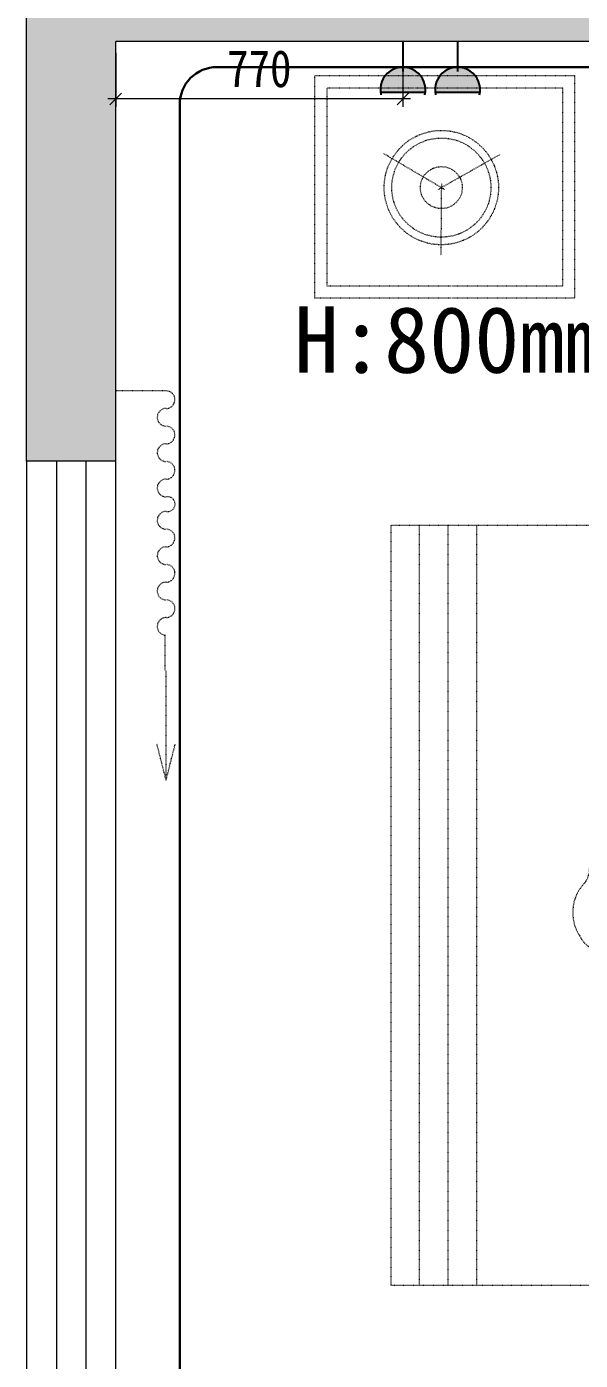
# Model space of a CAD drawing. Header units: millimetres. Extents: x -41640 to 3079702, y -5257903 to 68462.
# Drawn here: x 2742 to 4234, y 13777 to 17369 of the extents above; entities that cross this region are included whole.
import ezdxf

# ---------------------------------------------------------------- set-up
doc = ezdxf.new("R2010")
doc.units = ezdxf.units.MM
doc.header["$LTSCALE"] = 10
doc.linetypes.add('ACAD_ISO03W100', pattern=[30, 12, -18])
doc.linetypes.add('CONTINOUS', pattern=[0])
doc.layers.get('0').update_dxf_attribs({"color": 255})
doc.layers.get('Defpoints').update_dxf_attribs({"color": 255})
for name, color, linetype, lineweight in [('1强弱电插座尺寸', 5, 'Continuous', 0), ('1强电插座布线图', 1, 'Continuous', 30), ('1强电插座布置图', 1, 'Continuous', 30), ('浅线', 251, 'CONTINOUS', 0)]:
    doc.layers.add(name, color=color, linetype=linetype, lineweight=lineweight)
doc.layers.add('2323', color=4, linetype='Continuous')
doc.layers.add('LAYER2', color=8, linetype='Continuous')
doc.styles.get("Standard").update_dxf_attribs({"font": ''})
doc.styles.add('夏建东', font='', dxfattribs={"width": 0.85})
doc.styles.get('Standard').set_extended_font_data('SimSun')
doc.styles.get('夏建东').set_extended_font_data('SimSun')
doc.dimstyles.new('g', dxfattribs={"dimtxt": 100, "dimasz": 31, "dimexe": 21, "dimexo": 30, "dimgap": 31, "dimtad": 1, "dimtih": 1, "dimtoh": 1, "dimdec": 0, "dimrnd": 10, "dimdsep": 46, "dimtxsty": '夏建东', "dimblk": 'OBLIQUE', "dimcen": 2.5, "dimdle": 21, "dimclrd": 5, "dimclre": 5, "dimclrt": 5, "dimadec": 0, "dimazin": 0, "dimtfac": 1, "dimtdec": 0, "dimtmove": 2, "dimatfit": 3, "dimldrblk": 'DOT', "dimfxl": 300, "dimlwd": -1, "dimlwe": -1, "dimarcsym": 1})

# ---------------------------------------------------------------- blocks, each defined once
blk = doc.blocks.new('强电插座')
at = {"lineweight": 0}
h = blk.add_hatch(color=12, dxfattribs=at)
h.set_gradient(color1=(216, 3, 3), color2=(230, 5, 5), tint=1, name='CYLINDER')
h.paths.add_polyline_path([(88497.8, 75989.2, 1.129445), (88497.8, 75909.4)])
at = {"layer": '2323', "color": 1}
for p, q in [((88452.6, 75999.6), (88452.6, 75902)), ((88497.8, 75989.2), (88497.8, 75909.4)), ((88407.2, 75949.3), (88460.4, 75949.3))]:
    blk.add_line(p, q, dxfattribs=at)
blk.add_arc((88492.9, 75949.3), 40.2, 77.2553, 282.7447, dxfattribs=at)
at = {"layer": 'LAYER2', "color": 1, "ltscale": 20}
blk.add_line((88456.4, 75966.1), (88456.4, 75966.1), dxfattribs=at)
blk = doc.blocks.new('_Oblique')
at = {"color": 0, "linetype": 'ByBlock', "lineweight": -2}
blk.add_line((-0.5, -0.5), (0.5, 0.5), dxfattribs=at)
blk = doc.blocks.new('*D692')
at = {"layer": '1强弱电插座尺寸', "color": 5}
for p, q in [((2982.3, 17299), (2982.3, 17153.6)), ((3756, 17299), (3756, 17153.6)), ((3777, 17174.6), (2961.3, 17174.6))]:
    blk.add_line(p, q, dxfattribs=at)
at = {"layer": 'Defpoints', "color": 0, "linetype": 'Continuous', "lineweight": 30}
for p in [(2982.3, 17329), (3756, 17329), (2982.3, 17174.6)]:
    blk.add_point(p, dxfattribs=at)
at = {"layer": '1强弱电插座尺寸', "color": 5, "linetype": 'Continuous', "xscale": 31, "yscale": 31, "zscale": 31, "rotation": 180}
blk.add_blockref('_Oblique', (2982.3, 17174.6), dxfattribs=at)
at = {"layer": '1强弱电插座尺寸', "color": 5, "linetype": 'Continuous', "xscale": 31, "yscale": 31, "zscale": 31}
blk.add_blockref('_Oblique', (3756, 17174.6), dxfattribs=at)
at = {"layer": '1强弱电插座尺寸', "color": 5, "linetype": 'Continuous', "lineweight": 30, "insert": (3369.2, 17255.6), "char_height": 100, "attachment_point": 5, "style": '夏建东'}
blk.add_mtext('770', dxfattribs=at)
blk = doc.blocks.new('_Dot')
at = {"color": 0, "linetype": 'ByBlock', "lineweight": -2}
blk.add_line((-0.5, 0), (-1, 0), dxfattribs=at)
at = {"color": 0, "linetype": 'ByBlock', "const_width": 0.5}
blk.add_lwpolyline([(-0.25, 0, 1), (0.25, 0, 1)], format="xyb", close=True, dxfattribs=at)

msp = doc.modelspace()

# ---------------------------------------------------------------- hatches: boundary and pattern name
at = {"layer": '浅线'}
h = msp.add_hatch(color=256, dxfattribs=at)
h.paths.add_polyline_path([(7667.6, 17529), (2742.3, 17529), (2742.3, 16199), (2982.3, 16199), (2982.3, 17329), (7667.6, 17329)])
h.paths.add_polyline_path([(10482.6, 17529), (8997.6, 17529), (8997.6, 17329), (10482.6, 17329)])

# ---------------------------------------------------------------- linework, layer by layer
at = {"layer": '1强电插座布线图', "linetype": 'Continuous', "lineweight": 30}
msp.add_lwpolyline([(12288.1, 12547.6), (9859.3, 12547.6, -0.414214), (9759.3, 12647.6), (9759.3, 12808.8, 0.414214), (9659.3, 12908.8), (8929.1, 12908.8, 0.414214), (8829.1, 12808.8), (8829.1, 12647.6, -0.414214), (8729.1, 12547.6), (3254.8, 12547.6, -0.414214), (3154.8, 12647.6), (3154.8, 17160.4, -0.414214), (3254.8, 17260.4), (6983.8, 17260.4)], format="xyb", dxfattribs=at)
at = {"layer": '浅线'}
for p, q in [((2742.3, 16199), (2742.3, 17529)), ((7667.6, 17329), (2982.3, 17329)), ((2982.3, 16199), (2982.3, 17329)), ((2982.3, 16199), (2742.3, 16199)), ((2742.3, 16199), (2742.3, 12839)), ((2822.3, 16199), (2822.3, 12839)), ((2902.3, 12839), (2902.3, 16199)), ((2982.3, 12839), (2982.3, 16199))]:
    msp.add_line(p, q, dxfattribs=at)
at = {"layer": '浅线', "linetype": 'ACAD_ISO03W100', "ltscale": 0.01}
for p, q in [((3868.6, 16930.6), (3703.1, 17028)), ((3850.8, 16930.8), (4017.9, 17025.4)), ((3859.8, 16946.1), (3858.2, 16754.1)), ((3859.8, 16946.1), (3858.2, 16754.1)), ((3118, 16388.4), (2982.3, 16388.4)), ((3801, 13978.8, -35992.1), (3801, 16025.2, 1144.4)), ((3878, 13978.8, -35992.1), (3878, 16025.2, 921.7)), ((3955, 13978.8, -35992.1), (3955, 16025.2, 691.4)), ((3115.7, 15635.7), (3115.7, 15729.9)), ((3118, 15339.2), (3118, 15635.7)), ((3118, 15339.2), (3093.1, 15437.9)), ((3118, 15339.2), (3142.8, 15437.9))]:
    msp.add_line(p, q, dxfattribs=at)
for points in [[(3518.7, 16637.7), (3518.7, 17237.7), (4218.7, 17237.7), (4218.7, 16637.7)], [(3551.7, 16670.7), (3551.7, 17204.7), (4185.7, 17204.7), (4185.7, 16670.7)]]:
    msp.add_lwpolyline(points, close=True, dxfattribs=at)
msp.add_lwpolyline([(4278.4, 17217, 0.011146), (4277.7, 17072.9, 0.00267), (4272.5, 16821.5, 0.05901), (4268.8, 16670.8, -0.038458), (4271.6, 16534.7, 0.012355), (4271.6, 16184.4, -0.039412), (4263.1, 15957.9, 0.017638), (4267.9, 16112.3, 0.063424), (4268.2, 15978.9, 0.02983), (4268.2, 15868.2, 0.194142), (4268.2, 15821.8, 1.099833), (4272.4, 15824.8, -0.012601), (4266.5, 15133.5, 0.116259), (4259.1, 15102, -0.211134), (4240.5, 15056.9, 0.331962), (4232.9, 14919.6, 0.37589), (4314.5, 14883, 0.123892), (4373.2, 14928.6, -0.105458), (4606.9, 14951, 0.057481), (4960.8, 14953.7, -0.018841), (5249.3, 14970.3, -0.036947), (5400.9, 14968.2, 0.022047), (5479.6, 14969.3)], format="xyb", dxfattribs=at)
msp.add_lwpolyline([(4260.5, 16025.2), (3724, 16025.2), (3724, 13978.8), (5639.2, 13978.8)], dxfattribs=at)
for radius in [154, 133.5, 56.5]:
    msp.add_circle((3859.7, 16935.8), radius, dxfattribs=at)
for centre, radius, start, end in [((3118, 16364.6), 23.8, 270, 90), ((3118, 16317), 23.8, 90, 270), ((3118, 16269.3), 23.8, 270, 90), ((3118, 16221.7), 23.8, 90, 270), ((3118, 16174.1), 23.8, 270, 90), ((3118, 16126.5), 23.8, 90, 270), ((3122.1, 16083), 20.1, 258.2114, 101.7886), ((3118, 16039.4), 23.8, 90, 270), ((3118, 15991.8), 23.8, 270, 90), ((3118, 15944.2), 23.8, 90, 270), ((3118, 15896.6), 23.8, 270, 90), ((3118, 15848.9), 23.8, 90, 270), ((3118, 15801.3), 23.8, 270, 90), ((3118, 15753.7), 23.8, 90, 270)]:
    msp.add_arc(centre, radius, start, end, dxfattribs=at)

# ---------------------------------------------------------------- block references
at = {"layer": '1强电插座布置图', "color": 7, "xscale": 1.511459389235824, "yscale": 1.511459389468655, "zscale": 1.511459389440006, "rotation": 270}
for p in [(-111038.3, 150952.8), (-110890.9, 150952.8)]:
    msp.add_blockref('强电插座', p, dxfattribs=at)

# ---------------------------------------------------------------- texts
at = {"layer": '1强弱电插座尺寸', "color": 45, "insert": (3462.3, 16434), "char_height": 178.605, "width": 2502.515, "attachment_point": 7}
msp.add_mtext('{\\C256;H:800mm}', dxfattribs=at)

# ---------------------------------------------------------------- dimensions: what is measured, and where the dimension line sits
at = {"layer": '1强弱电插座尺寸', "linetype": 'Continuous', "lineweight": 30}
dim = msp.add_linear_dim(base=(2982.3, 17174.6), p1=(3756, 17329), p2=(2982.3, 17329), dimstyle='g', override={"dimfxlon": 1}, dxfattribs=at)
dim.commit()
dim.dimension.update_dxf_attribs({"geometry": '*D692', "text_midpoint": (3369.2, 17255.6)})

doc.saveas('drawing.dxf')
